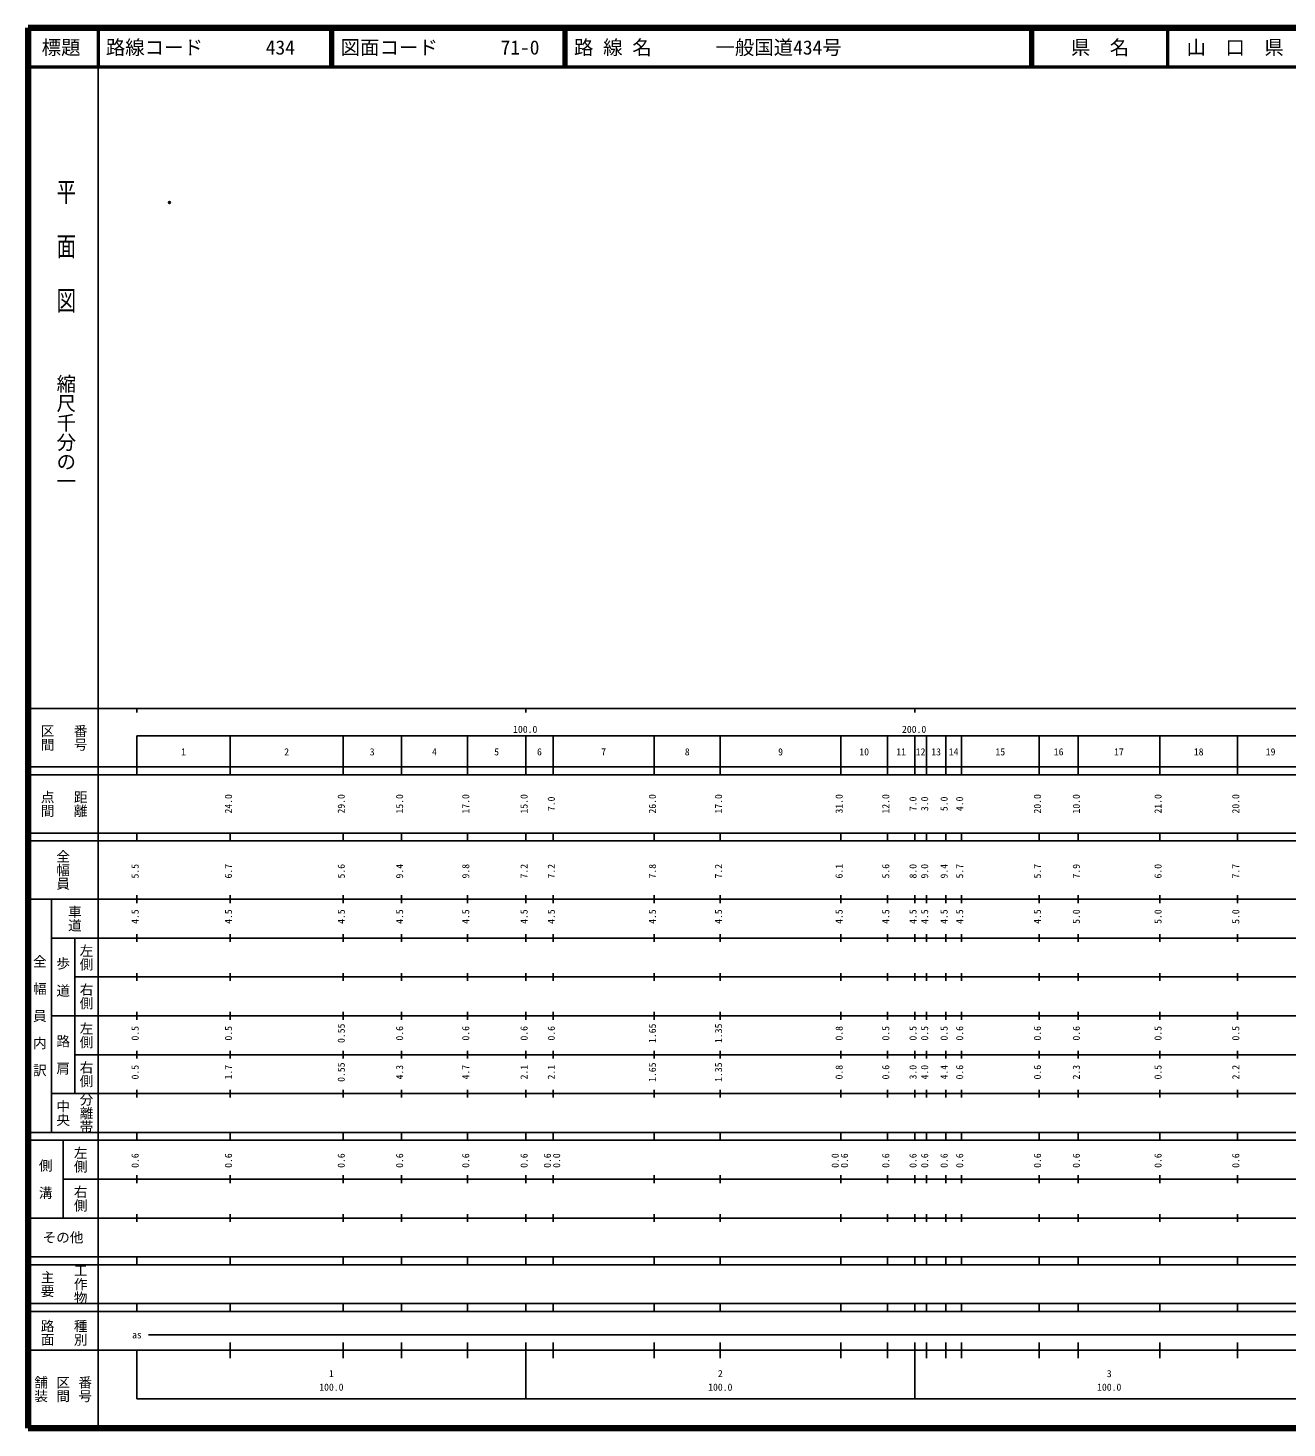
# Model space of a CAD drawing. Units: millimetres on the paper. Extents: x 40 to 680, y 20 to 380.
# Drawn here: x 40 to 363.7, y 20 to 380 of the extents above; entities that cross this region are included whole.
import ezdxf
from ezdxf.enums import TextEntityAlignment as Align

# ---------------------------------------------------------------- set-up
doc = ezdxf.new("R2010")
doc.units = ezdxf.units.MM
doc.header["$PDMODE"] = 32
doc.header["$PDSIZE"] = 0.5
doc.layers.add('M-OTRS', color=6, linetype='Continuous')
doc.layers.add('M-TTL-TXT', color=7, linetype='Continuous')
for name, color, linetype, lineweight in [('M-TTL', 2, 'Continuous', 140), ('M-TTL-BAND', 7, 'Continuous', 25), ('M-TTL-LINE', 7, 'Continuous', 50)]:
    doc.layers.add(name, color=color, linetype=linetype, lineweight=lineweight)
doc.styles.add('@ＭＳ ゴシック', font='')
doc.styles.add('ＭＳ ゴシック', font='')
doc.styles.get('@ＭＳ ゴシック').set_extended_font_data('@MS Gothic')
doc.styles.get('ＭＳ ゴシック').set_extended_font_data('MS Gothic')

msp = doc.modelspace()

# ---------------------------------------------------------------- linework, layer by layer
at = {"layer": 'M-OTRS'}
msp.add_point((76.348, 335.109), dxfattribs=at)
at = {"layer": 'M-TTL'}
for p, q in [((40, 380), (40, 20)), ((680, 380), (40, 380)), ((40, 20), (680, 20))]:
    msp.add_line(p, q, dxfattribs=at)
at = {"layer": 'M-TTL-BAND'}
for p, q in [((58, 370), (58, 20)), ((40, 205), (579, 205)), ((68, 205), (68, 204)), ((168, 205), (168, 204)), ((268, 205), (268, 204)), ((68, 198), (579, 198)), ((68, 198), (68, 188)), ((92, 188), (92, 198)), ((121, 188), (121, 198)), ((136, 188), (136, 198)), ((153, 188), (153, 198)), ((168, 188), (168, 198)), ((175, 188), (175, 198)), ((201, 188), (201, 198)), ((218, 188), (218, 198)), ((249, 188), (249, 198)), ((261, 188), (261, 198)), ((268, 188), (268, 198)), ((271, 188), (271, 198)), ((276, 188), (276, 198)), ((280, 188), (280, 198)), ((300, 188), (300, 198)), ((310, 188), (310, 198)), ((331, 188), (331, 198)), ((351, 188), (351, 198)), ((40, 190), (579, 190)), ((40, 188), (579, 188)), ((40, 173), (579, 173)), ((68, 171), (68, 173)), ((92, 171), (92, 173)), ((121, 171), (121, 173)), ((136, 171), (136, 173)), ((153, 171), (153, 173)), ((168, 171), (168, 173)), ((175, 171), (175, 173)), ((201, 171), (201, 173)), ((218, 171), (218, 173)), ((249, 171), (249, 173)), ((261, 171), (261, 173)), ((268, 171), (268, 173)), ((271, 171), (271, 173)), ((276, 171), (276, 173)), ((280, 171), (280, 173)), ((300, 171), (300, 173)), ((310, 171), (310, 173)), ((331, 171), (331, 173)), ((351, 171), (351, 173)), ((40, 171), (579, 171)), ((40, 156), (579, 156)), ((46, 96), (46, 156)), ((68, 155), (68, 157)), ((92, 155), (92, 157)), ((121, 155), (121, 157)), ((136, 155), (136, 157)), ((153, 155), (153, 157)), ((168, 155), (168, 157)), ((175, 155), (175, 157)), ((201, 155), (201, 157)), ((218, 155), (218, 157)), ((249, 155), (249, 157)), ((261, 155), (261, 157)), ((268, 155), (268, 157)), ((271, 155), (271, 157)), ((276, 155), (276, 157)), ((280, 155), (280, 157)), ((300, 155), (300, 157)), ((310, 155), (310, 157)), ((331, 155), (331, 157)), ((351, 155), (351, 157)), ((46, 146), (579, 146)), ((52, 146), (52, 106)), ((68, 145), (68, 147)), ((92, 145), (92, 147)), ((121, 145), (121, 147)), ((136, 145), (136, 147)), ((153, 145), (153, 147)), ((168, 145), (168, 147)), ((175, 145), (175, 147)), ((201, 145), (201, 147)), ((218, 145), (218, 147)), ((249, 145), (249, 147)), ((261, 145), (261, 147)), ((268, 145), (268, 147)), ((271, 145), (271, 147)), ((276, 145), (276, 147)), ((280, 145), (280, 147)), ((300, 145), (300, 147)), ((310, 145), (310, 147)), ((331, 145), (331, 147)), ((351, 145), (351, 147)), ((68, 135), (68, 137)), ((92, 135), (92, 137)), ((121, 135), (121, 137)), ((136, 135), (136, 137)), ((153, 135), (153, 137)), ((168, 135), (168, 137)), ((175, 135), (175, 137)), ((201, 135), (201, 137)), ((218, 135), (218, 137)), ((249, 135), (249, 137)), ((261, 135), (261, 137)), ((268, 135), (268, 137)), ((271, 135), (271, 137)), ((276, 135), (276, 137)), ((280, 135), (280, 137)), ((300, 135), (300, 137)), ((310, 135), (310, 137)), ((331, 135), (331, 137)), ((351, 135), (351, 137)), ((52, 136), (579, 136)), ((46, 126), (579, 126)), ((68, 125), (68, 127)), ((92, 125), (92, 127)), ((121, 125), (121, 127)), ((136, 125), (136, 127)), ((153, 125), (153, 127)), ((168, 125), (168, 127)), ((175, 125), (175, 127)), ((201, 125), (201, 127)), ((218, 125), (218, 127)), ((249, 125), (249, 127)), ((261, 125), (261, 127)), ((268, 125), (268, 127)), ((271, 125), (271, 127)), ((276, 125), (276, 127)), ((280, 125), (280, 127)), ((300, 125), (300, 127)), ((310, 125), (310, 127)), ((331, 125), (331, 127)), ((351, 125), (351, 127)), ((52, 116), (579, 116)), ((68, 115), (68, 117)), ((92, 115), (92, 117)), ((121, 115), (121, 117)), ((136, 115), (136, 117)), ((153, 115), (153, 117)), ((168, 115), (168, 117)), ((175, 115), (175, 117)), ((201, 115), (201, 117)), ((218, 115), (218, 117)), ((249, 115), (249, 117)), ((261, 115), (261, 117)), ((268, 115), (268, 117)), ((271, 115), (271, 117)), ((276, 115), (276, 117)), ((280, 115), (280, 117)), ((300, 115), (300, 117)), ((310, 115), (310, 117)), ((331, 115), (331, 117)), ((351, 115), (351, 117)), ((46, 106), (579, 106)), ((68, 105), (68, 107)), ((92, 105), (92, 107)), ((121, 105), (121, 107)), ((136, 105), (136, 107)), ((153, 105), (153, 107)), ((168, 105), (168, 107)), ((175, 105), (175, 107)), ((201, 105), (201, 107)), ((218, 105), (218, 107)), ((249, 105), (249, 107)), ((261, 105), (261, 107)), ((268, 105), (268, 107)), ((271, 105), (271, 107)), ((276, 105), (276, 107)), ((280, 105), (280, 107)), ((300, 105), (300, 107)), ((310, 105), (310, 107)), ((331, 105), (331, 107)), ((351, 105), (351, 107)), ((40, 96), (579, 96)), ((40, 94), (579, 94)), ((49, 94), (49, 74)), ((68, 94), (68, 96)), ((92, 94), (92, 96)), ((121, 94), (121, 96)), ((136, 94), (136, 96)), ((153, 94), (153, 96)), ((168, 94), (168, 96)), ((175, 94), (175, 96)), ((201, 94), (201, 96)), ((218, 94), (218, 96)), ((249, 94), (249, 96)), ((261, 94), (261, 96)), ((268, 94), (268, 96)), ((271, 94), (271, 96)), ((276, 94), (276, 96)), ((280, 94), (280, 96)), ((300, 94), (300, 96)), ((310, 94), (310, 96)), ((331, 94), (331, 96)), ((351, 94), (351, 96)), ((49, 84), (579, 84)), ((68, 83), (68, 85)), ((92, 83), (92, 85)), ((121, 83), (121, 85)), ((136, 83), (136, 85)), ((153, 83), (153, 85)), ((168, 83), (168, 85)), ((175, 83), (175, 85)), ((201, 83), (201, 85)), ((218, 83), (218, 85)), ((249, 83), (249, 85)), ((261, 83), (261, 85)), ((268, 83), (268, 85)), ((271, 83), (271, 85)), ((276, 83), (276, 85)), ((280, 83), (280, 85)), ((300, 83), (300, 85)), ((310, 83), (310, 85)), ((331, 83), (331, 85)), ((351, 83), (351, 85)), ((40, 74), (579, 74)), ((68, 73), (68, 75)), ((92, 73), (92, 75)), ((121, 73), (121, 75)), ((136, 73), (136, 75)), ((153, 73), (153, 75)), ((168, 73), (168, 75)), ((175, 73), (175, 75)), ((201, 73), (201, 75)), ((218, 73), (218, 75)), ((249, 73), (249, 75)), ((261, 73), (261, 75)), ((268, 73), (268, 75)), ((271, 73), (271, 75)), ((276, 73), (276, 75)), ((280, 73), (280, 75)), ((300, 73), (300, 75)), ((310, 73), (310, 75)), ((331, 73), (331, 75)), ((351, 73), (351, 75)), ((40, 64), (579, 64)), ((40, 62), (579, 62)), ((68, 62), (68, 64)), ((92, 62), (92, 64)), ((121, 62), (121, 64)), ((136, 62), (136, 64)), ((153, 62), (153, 64)), ((168, 62), (168, 64)), ((175, 62), (175, 64)), ((201, 62), (201, 64)), ((218, 62), (218, 64)), ((249, 62), (249, 64)), ((261, 62), (261, 64)), ((268, 62), (268, 64)), ((271, 62), (271, 64)), ((276, 62), (276, 64)), ((280, 62), (280, 64)), ((300, 62), (300, 64)), ((310, 62), (310, 64)), ((331, 62), (331, 64)), ((351, 62), (351, 64)), ((40, 52), (579, 52)), ((68, 50), (68, 52)), ((92, 50), (92, 52)), ((121, 50), (121, 52)), ((136, 50), (136, 52)), ((153, 50), (153, 52)), ((168, 50), (168, 52)), ((175, 50), (175, 52)), ((201, 50), (201, 52)), ((218, 50), (218, 52)), ((249, 50), (249, 52)), ((261, 50), (261, 52)), ((268, 50), (268, 52)), ((271, 50), (271, 52)), ((276, 50), (276, 52)), ((280, 50), (280, 52)), ((300, 50), (300, 52)), ((310, 50), (310, 52)), ((331, 50), (331, 52)), ((351, 50), (351, 52)), ((40, 50), (579, 50)), ((71, 44), (565, 44)), ((40, 40), (579, 40)), ((68, 40), (68, 27.5)), ((92, 38), (92, 42)), ((121, 38), (121, 42)), ((136, 38), (136, 42)), ((153, 38), (153, 42)), ((168, 27.5), (168, 42)), ((175, 38), (175, 42)), ((201, 38), (201, 42)), ((218, 38), (218, 42)), ((249, 38), (249, 42)), ((261, 38), (261, 42)), ((268, 27.5), (268, 42)), ((271, 38), (271, 42)), ((276, 38), (276, 42)), ((280, 38), (280, 42)), ((300, 38), (300, 42)), ((310, 38), (310, 42)), ((331, 38), (331, 42)), ((351, 38), (351, 42)), ((68, 27.5), (579, 27.5))]:
    msp.add_line(p, q, dxfattribs=at)
at = {"layer": 'M-TTL-LINE'}
for p, q in [((58, 380), (58, 370)), ((117.75, 380), (117.75, 370)), ((118.25, 380), (118.25, 370)), ((177.75, 380), (177.75, 370)), ((178.25, 380), (178.25, 370)), ((297.75, 380), (297.75, 370)), ((298.25, 380), (298.25, 370)), ((333, 380), (333, 370)), ((40, 370), (680, 370))]:
    msp.add_line(p, q, dxfattribs=at)

# ---------------------------------------------------------------- texts
at = {"layer": 'M-TTL-BAND', "style": '@ＭＳ ゴシック', "width": 1.4}
msp.add_text('平  面  図', height=3.666, rotation=270, dxfattribs=at).set_placement((49.777, 306.475), align=Align.MIDDLE_RIGHT)
at = {"layer": 'M-TTL-BAND', "style": '@ＭＳ ゴシック'}
msp.add_text('縮尺千分の一', height=3.666, rotation=270, dxfattribs=at).set_placement((49.777, 261.03), align=Align.MIDDLE_RIGHT)
for s, p in [('区間', (45, 197.5)), ('番号', (53.5, 197.5)), ('点間', (45, 180.5)), ('距離', (53.5, 180.5)), ('全幅員', (49, 163.5)), ('車道', (52, 151)), ('左側', (55, 141)), ('全\u3000幅\u3000員\u3000内\u3000訳', (43, 126)), ('歩\u3000道', (49, 136)), ('右側', (55, 131)), ('左側', (55, 121)), ('路\u3000肩', (49, 116)), ('右側', (55, 111)), ('分離帯', (55, 101)), ('中央', (49, 101)), ('左側', (53.5, 89)), ('側\u3000溝', (44.5, 84)), ('右側', (53.5, 79)), ('工作物', (53.5, 57)), ('主要', (45, 57)), ('路面', (45, 44.5)), ('種別', (53.5, 44.5)), ('舗装', (43.333, 30)), ('区間', (49, 30)), ('番号', (54.667, 30))]:
    msp.add_text(s, height=2.566, rotation=270, dxfattribs=at).set_placement(p, align=Align.MIDDLE_CENTER)
at = {"layer": 'M-TTL-BAND', "style": 'ＭＳ ゴシック'}
for s, p in [('100.0', (167.844, 198.195)), ('200.0', (267.844, 198.195)), ('1', (80, 192.405)), ('2', (106.5, 192.405)), ('3', (128.5, 192.405)), ('4', (144.5, 192.405)), ('5', (160.5, 192.405)), ('6', (171.5, 192.405)), ('7', (188, 192.405)), ('8', (209.5, 192.405)), ('9', (233.5, 192.405)), ('10', (255, 192.405)), ('11', (264.5, 192.405)), ('12', (269.5, 192.405)), ('13', (273.5, 192.405)), ('14', (278, 192.405)), ('15', (290, 192.405)), ('16', (305, 192.405)), ('17', (320.5, 192.405)), ('18', (341, 192.405)), ('19', (359.5, 192.405)), ('as', (68, 42.5)), ('1', (118, 32.523)), ('2', (218, 32.523)), ('3', (318, 32.523)), ('100.0', (118, 29.033)), ('100.0', (218, 29.033)), ('100.0', (318, 29.033))]:
    msp.add_text(s, height=1.833, dxfattribs=at).set_placement(p, align=Align.BOTTOM_CENTER)
for s, p in [('24.0', (93, 180.5)), ('29.0', (122, 180.5)), ('15.0', (137, 180.5)), ('17.0', (154, 180.5)), ('15.0', (169, 180.5)), ('7.0', (176, 180.5)), ('26.0', (202, 180.5)), ('17.0', (219, 180.5)), ('31.0', (250, 180.5)), ('12.0', (262, 180.5)), ('7.0', (269, 180.5)), ('3.0', (272, 180.5)), ('5.0', (277, 180.5)), ('4.0', (281, 180.5)), ('20.0', (301, 180.5)), ('10.0', (311, 180.5)), ('21.0', (332, 180.5)), ('20.0', (352, 180.5)), ('5.5', (69, 163.174)), ('6.7', (93, 163.174)), ('5.6', (122, 163.174)), ('9.4', (137, 163.174)), ('9.8', (154, 163.174)), ('7.2', (169, 163.174)), ('7.2', (176, 163.174)), ('7.8', (202, 163.174)), ('7.2', (219, 163.174)), ('6.1', (250, 163.174)), ('5.6', (262, 163.174)), ('8.0', (269, 163.174)), ('9.0', (272, 163.174)), ('9.4', (277, 163.174)), ('5.7', (281, 163.174)), ('5.7', (301, 163.174)), ('7.9', (311, 163.174)), ('6.0', (332, 163.174)), ('7.7', (352, 163.174)), ('4.5', (69, 151.5)), ('4.5', (93, 151.5)), ('4.5', (122, 151.5)), ('4.5', (137, 151.5)), ('4.5', (154, 151.5)), ('4.5', (169, 151.5)), ('4.5', (176, 151.5)), ('4.5', (202, 151.5)), ('4.5', (219, 151.5)), ('4.5', (250, 151.5)), ('4.5', (262, 151.5)), ('4.5', (269, 151.5)), ('4.5', (272, 151.5)), ('4.5', (277, 151.5)), ('4.5', (281, 151.5)), ('4.5', (301, 151.5)), ('5.0', (311, 151.5)), ('5.0', (332, 151.5)), ('5.0', (352, 151.5)), ('0.5', (69, 121.5)), ('0.5', (93, 121.5)), ('0.55', (122, 121.5)), ('0.6', (137, 121.5)), ('0.6', (154, 121.5)), ('0.6', (169, 121.5)), ('0.6', (176, 121.5)), ('1.65', (202, 121.5)), ('1.35', (219, 121.5)), ('0.8', (250, 121.5)), ('0.5', (262, 121.5)), ('0.5', (269, 121.5)), ('0.5', (272, 121.5)), ('0.5', (277, 121.5)), ('0.6', (281, 121.5)), ('0.6', (301, 121.5)), ('0.6', (311, 121.5)), ('0.5', (332, 121.5)), ('0.5', (352, 121.5)), ('0.5', (69, 111.5)), ('1.7', (93, 111.5)), ('0.55', (122, 111.5)), ('4.3', (137, 111.5)), ('4.7', (154, 111.5)), ('2.1', (169, 111.5)), ('2.1', (176, 111.5)), ('1.65', (202, 111.5)), ('1.35', (219, 111.5)), ('0.8', (250, 111.5)), ('0.6', (262, 111.5)), ('3.0', (269, 111.5)), ('4.0', (272, 111.5)), ('4.4', (277, 111.5)), ('0.6', (281, 111.5)), ('0.6', (301, 111.5)), ('2.3', (311, 111.5)), ('0.5', (332, 111.5)), ('2.2', (352, 111.5)), ('0.6', (69, 88.764)), ('0.6', (93, 88.764)), ('0.6', (122, 88.764)), ('0.6', (137, 88.764)), ('0.6', (154, 88.764)), ('0.6', (169, 88.764)), ('0.6', (175, 88.764)), ('0.0', (177.37, 88.764)), ('0.0', (249, 88.764)), ('0.6', (251.37, 88.764)), ('0.6', (262, 88.764)), ('0.6', (269, 88.764)), ('0.6', (272, 88.764)), ('0.6', (277, 88.764)), ('0.6', (281, 88.764)), ('0.6', (301, 88.764)), ('0.6', (311, 88.764)), ('0.6', (332, 88.764)), ('0.6', (352, 88.764))]:
    msp.add_text(s, height=1.833, rotation=90, dxfattribs=at).set_placement(p, align=Align.BOTTOM_CENTER)
msp.add_text('その他', height=2.566, dxfattribs=at).set_placement((49, 69), align=Align.MIDDLE_CENTER)
at = {"layer": 'M-TTL-TXT', "style": 'ＭＳ ゴシック'}
for s, p in [('標題', (48.5, 375)), ('県\u3000名', (315.625, 375)), ('山\u3000口\u3000県', (350.375, 375))]:
    msp.add_text(s, height=3.666, dxfattribs=at).set_placement(p, align=Align.MIDDLE_CENTER)
for s, p in [('路線コード', (60, 375)), ('434', (101.142, 375)), ('図面コード', (120.38, 375)), ('71-0', (161.521, 375)), ('路 線 名', (180.38, 375)), ('一般国道434号', (216.734, 375))]:
    msp.add_text(s, height=3.666, dxfattribs=at).set_placement(p, align=Align.MIDDLE_LEFT)

doc.saveas('drawing.dxf')
